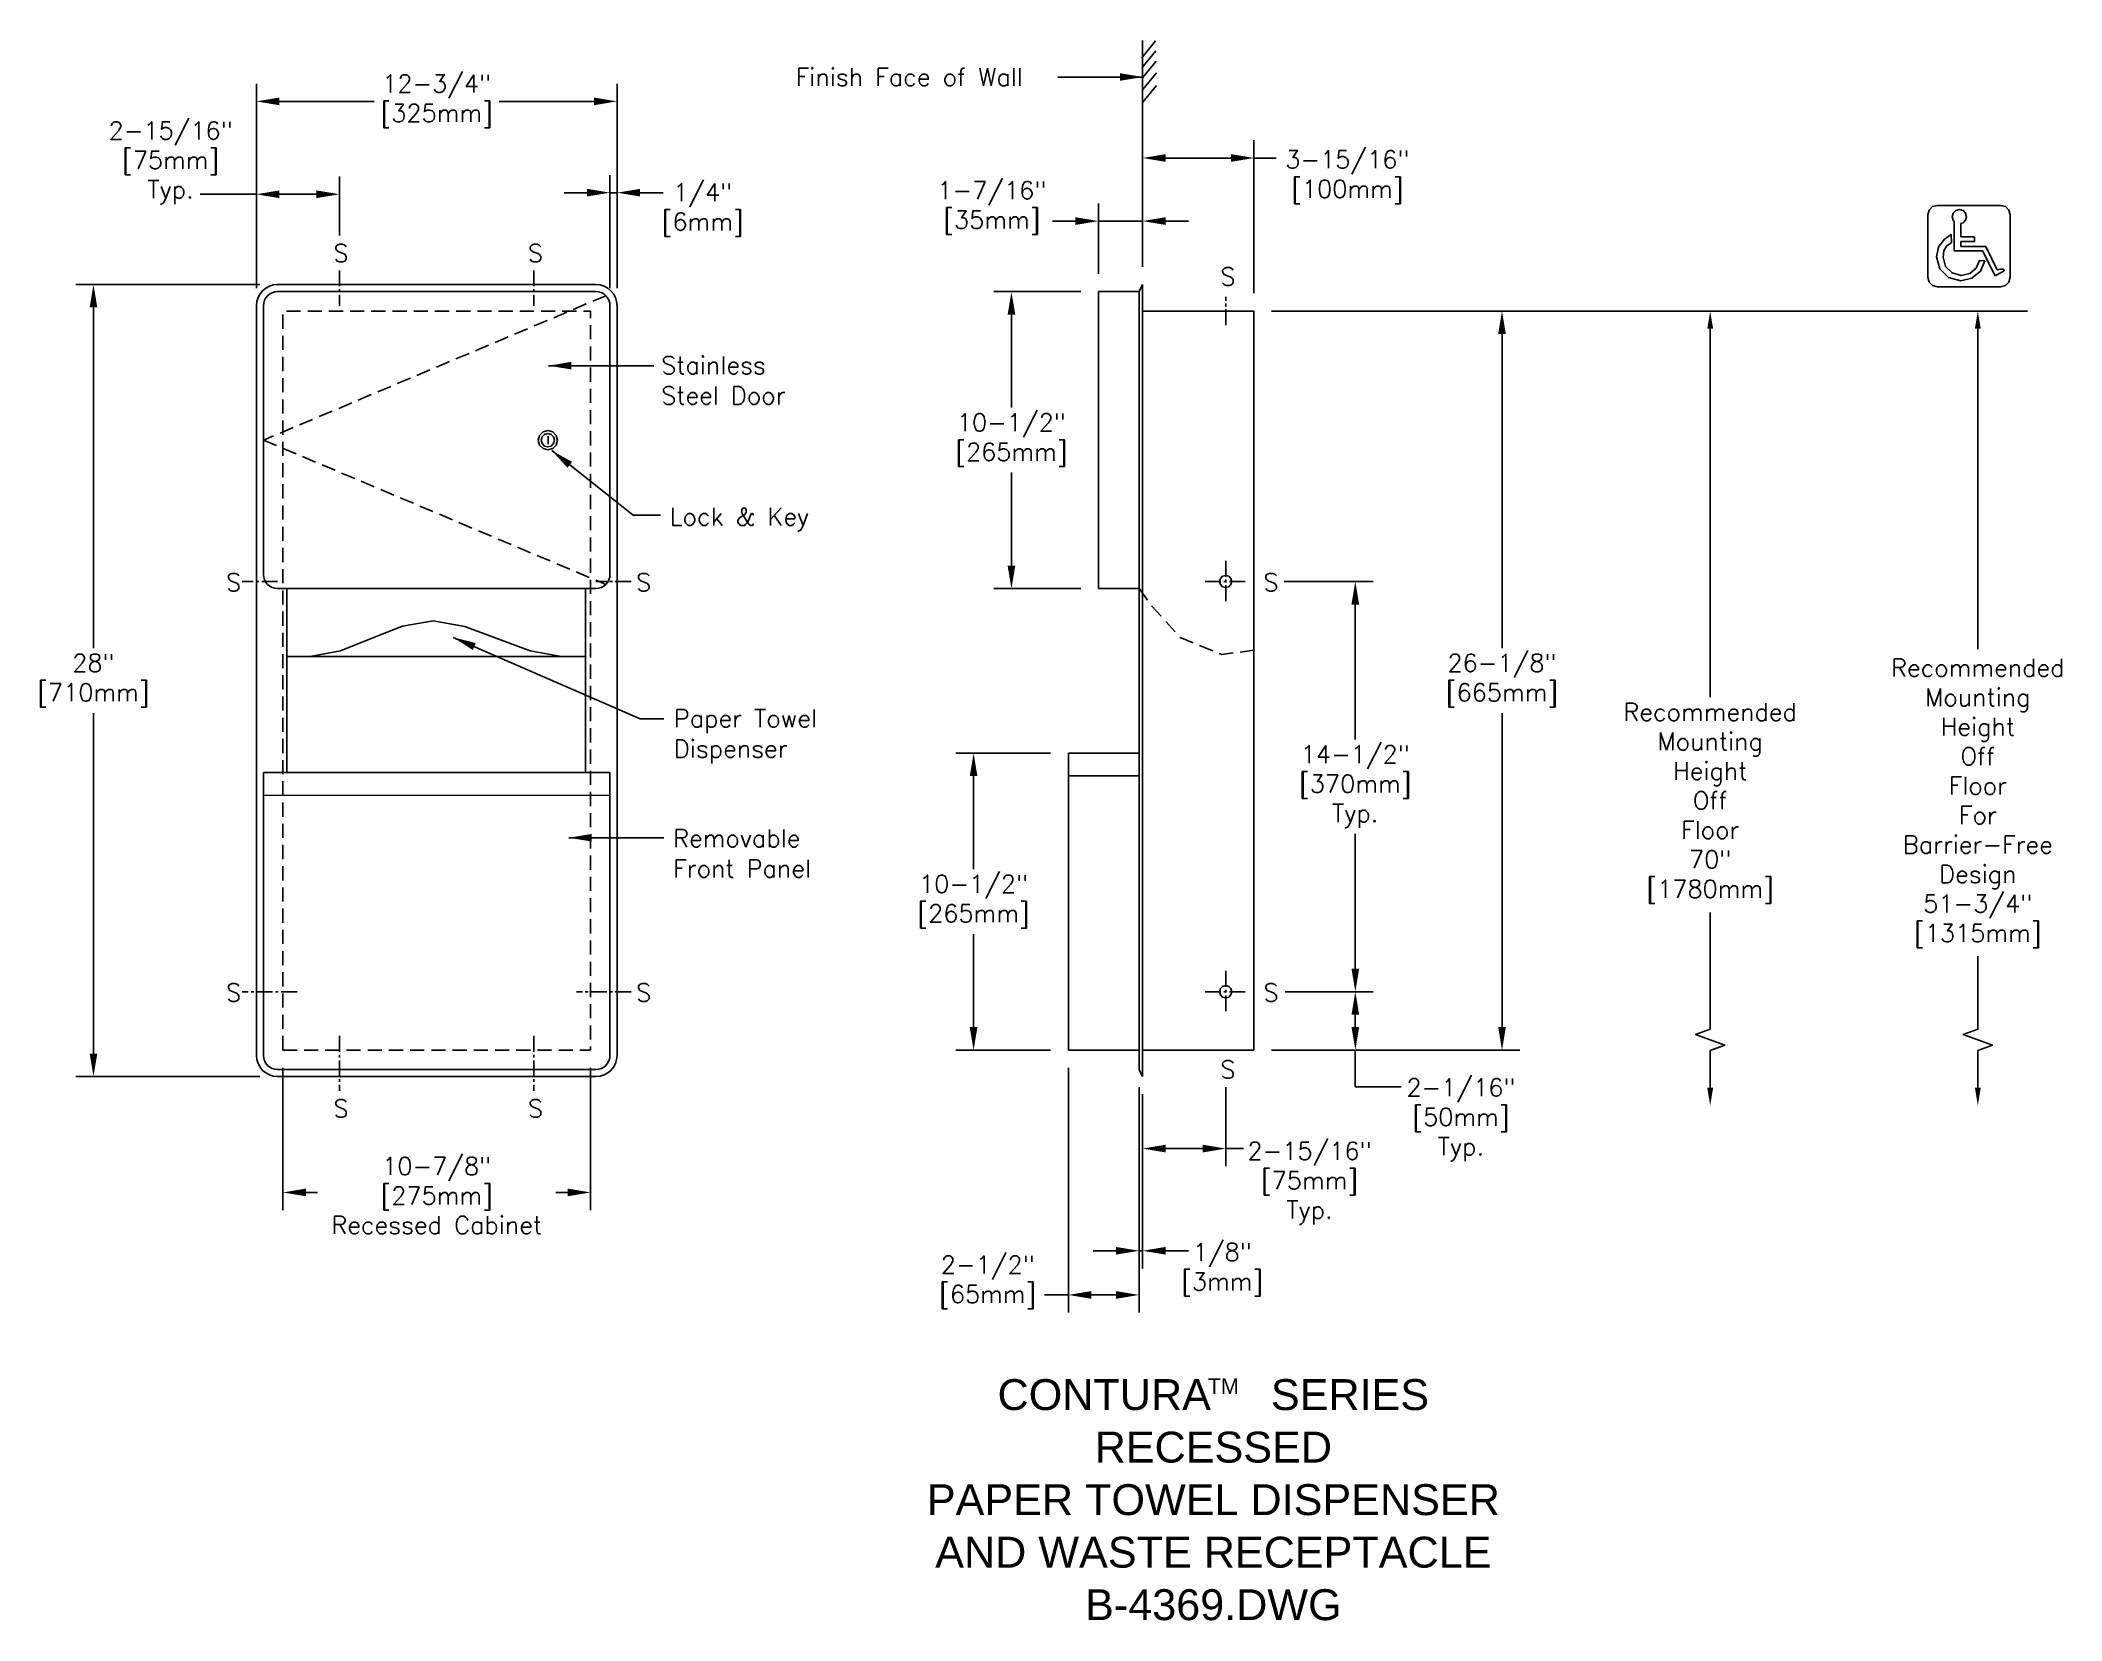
# Model space of a CAD drawing. Extents: x 131.4 to 202.9, y 31.2 to 87.1.
import ezdxf
from ezdxf.enums import TextEntityAlignment as Align

# ---------------------------------------------------------------- set-up
doc = ezdxf.new("R2010")
doc.units = 0
doc.header["$MEASUREMENT"] = 0
doc.header["$PDMODE"] = 3
doc.header["$PDSIZE"] = 1
doc.linetypes.add('CENTER2', pattern=[1.125, 0.75, -0.125, 0.125, -0.125])
doc.linetypes.add('HIDDEN2', pattern=[0.1875, 0.125, -0.0625])
doc.layers.get('0').update_dxf_attribs({"linetype": 'CONTINUOUS'})
doc.layers.get('DEFPOINTS').update_dxf_attribs({"linetype": 'CONTINUOUS'})
for name, color, linetype in [('DETAIL', 4, 'CONTINUOUS'), ('DIM', 1, 'CONTINUOUS'), ('TEXT', 2, 'CONTINUOUS')]:
    doc.layers.add(name, color=color, linetype=linetype)
doc.styles.add('ARIAL_5', font='ARIAL.TTF', dxfattribs={"height": 5})
doc.styles.add('DIM_S_7', font='simplex.shx', dxfattribs={"height": 0.625})
doc.dimstyles.new('DIM_S_7', dxfattribs={"dimtxt": 0.12, "dimasz": 0.8125, "dimexe": 0.625, "dimexo": 0.625, "dimgap": 0.09375, "dimtad": 1, "dimtih": 1, "dimtoh": 1, "dimdec": 5, "dimrnd": 0.0625, "dimzin": 0, "dimtxsty": 'DIM_S_7', "dimcen": 0.09375, "dimaunit": 1, "dimazin": 3, "dimtfac": 1, "dimtdec": 4, "dimtofl": 0, "dimtmove": 0, "dimatfit": 3, "dimtolj": 1, "dimtzin": 0})

# ---------------------------------------------------------------- blocks, each defined once
blk = doc.blocks.new('*D0')
at = {"color": 0, "linetype": 'BYBLOCK'}
for p, q in [((217.1819542153707, 73.45101447336273), (217.1819542153707, 80.67314816578244)), ((217.9944542153707, 80.04814816578244), (221.3501089772754, 80.04814816578244)), ((229.1194542153707, 80.04814816578244), (225.7637994534659, 80.04814816578244)), ((229.9319542153707, 73.45101447336273), (229.9319542153707, 80.67314816578244))]:
    blk.add_line(p, q, dxfattribs=at)
for points in [[(217.9944542153707, 80.18356483244911), (217.9944542153707, 79.91273149911576), (217.1819542153707, 80.04814816578244)], [(229.1194542153707, 80.18356483244911), (229.1194542153707, 79.91273149911576), (229.9319542153707, 80.04814816578244)]]:
    blk.add_solid(points, dxfattribs=at)
at = {"layer": 'DEFPOINTS', "color": 0, "linetype": 'BYBLOCK'}
for p in [(229.9319542153707, 80.04814816578244), (217.1819542153707, 72.82601447336273), (229.9319542153707, 72.82601447336273)]:
    blk.add_point(p, dxfattribs=at)
at = {"color": 0, "linetype": 'BYBLOCK', "insert": (223.5569542153707, 80.05393327618708), "char_height": 0.625, "attachment_point": 5, "style": 'DIM_S_7'}
blk.add_mtext('\\A1;12-3/4"\\P[325mm]', dxfattribs=at)
blk = doc.blocks.new('*D1')
at = {"color": 0, "linetype": 'BYBLOCK'}
for p, q in [((217.3069542153707, 73.57601447336273), (210.7976664492135, 73.57601447336273)), ((211.4226664492135, 72.76351447336273), (211.4226664492135, 60.72663850851035)), ((211.4226664492135, 46.38916730556273), (211.4226664492135, 58.42604327041511)), ((217.3069542153707, 45.57666730556273), (210.7976664492135, 45.57666730556273))]:
    blk.add_line(p, q, dxfattribs=at)
for points in [[(211.2872497825468, 72.76351447336273), (211.5580831158801, 72.76351447336273), (211.4226664492135, 73.57601447336273)], [(211.2872497825468, 46.38916730556273), (211.5580831158801, 46.38916730556273), (211.4226664492135, 45.57666730556273)]]:
    blk.add_solid(points, dxfattribs=at)
at = {"layer": 'DEFPOINTS', "color": 0, "linetype": 'BYBLOCK'}
for p in [(217.9319542153707, 73.57601447336273), (211.4226664492135, 45.57666730556273), (217.9319542153707, 45.57666730556273)]:
    blk.add_point(p, dxfattribs=at)
at = {"color": 0, "linetype": 'BYBLOCK', "insert": (211.4226664492135, 59.57634088946273), "char_height": 0.625, "attachment_point": 5, "style": 'DIM_S_7'}
blk.add_mtext('\\A1;28"\\P[710mm]', dxfattribs=at)
blk = doc.blocks.new('*D2')
at = {"color": 0, "linetype": 'BYBLOCK'}
for p, q in [((139.9749593461589, 50.74235648747805), (139.9749593461589, 45.71013403771769)), ((150.8499593461589, 50.74235648747806), (150.8499593461589, 45.71013403771769)), ((140.7874593461589, 46.33513403771769), (141.1966855366351, 46.33513403771769)), ((150.0374593461589, 46.33513403771769), (149.6282331556827, 46.33513403771769))]:
    blk.add_line(p, q, dxfattribs=at)
for points in [[(140.7874593461589, 46.47055070438436), (140.7874593461589, 46.19971737105103), (139.9749593461589, 46.33513403771769)], [(150.0374593461589, 46.47055070438436), (150.0374593461589, 46.19971737105103), (150.8499593461589, 46.33513403771769)]]:
    blk.add_solid(points, dxfattribs=at)
at = {"layer": 'DEFPOINTS', "color": 0, "linetype": 'BYBLOCK'}
for p in [(139.9749593461589, 51.36735648747805), (150.8499593461589, 51.36735648747806), (150.8499593461589, 46.33513403771769)]:
    blk.add_point(p, dxfattribs=at)
at = {"color": 0, "linetype": 'BYBLOCK', "insert": (145.4124593461589, 46.22365447141641), "char_height": 0.625, "attachment_point": 5, "style": 'DIM_S_7'}
blk.add_mtext('\\A1;10-7/8"\\P[275mm]\\PRecessed Cabinet', dxfattribs=at)
blk = doc.blocks.new('*D3')
at = {"color": 0, "linetype": 'BYBLOCK'}
for p, q in [((151.5374593461589, 78.30420365527809), (151.5374593461589, 82.29921010101592)), ((151.7874593461589, 78.30420365527809), (151.7874593461589, 82.29921010101592)), ((150.7249593461589, 81.67421010101592), (149.9124593461589, 81.67421010101592)), ((151.5374593461589, 81.67421010101592), (151.7874593461589, 81.67421010101592)), ((152.5999593461589, 81.67421010101592), (153.4124593461589, 81.67421010101592))]:
    blk.add_line(p, q, dxfattribs=at)
for points in [[(150.7249593461589, 81.80962676768259), (150.7249593461589, 81.53879343434924), (151.5374593461589, 81.67421010101592)], [(152.5999593461589, 81.80962676768259), (152.5999593461589, 81.53879343434924), (151.7874593461589, 81.67421010101592)]]:
    blk.add_solid(points, dxfattribs=at)
at = {"layer": 'DEFPOINTS', "color": 0, "linetype": 'BYBLOCK'}
for p in [(151.7874593461589, 81.67421010101592), (151.5374593461589, 77.67920365527809), (151.7874593461589, 77.67920365527809)]:
    blk.add_point(p, dxfattribs=at)
at = {"color": 0, "linetype": 'BYBLOCK', "insert": (154.8170968188347, 81.06700034810993), "char_height": 0.625, "attachment_point": 5, "style": 'DIM_S_7'}
blk.add_mtext('\\A1;1/4"\\P[6mm]', dxfattribs=at)
blk = doc.blocks.new('*D4')
at = {"color": 0, "linetype": 'BYBLOCK'}
for p, q in [((246.3219745882706, 73.32601447336273), (243.2484028848259, 73.32601447336273)), ((243.8734028848259, 72.51351447336273), (243.8734028848259, 69.22631209241037)), ((243.8734028848259, 63.63851447336275), (243.8734028848259, 66.92571685431513)), ((246.3219745882706, 62.82601447336275), (243.2484028848259, 62.82601447336275))]:
    blk.add_line(p, q, dxfattribs=at)
for points in [[(243.7379862181592, 72.51351447336273), (244.0088195514925, 72.51351447336273), (243.8734028848259, 73.32601447336273)], [(243.7379862181592, 63.63851447336275), (244.0088195514925, 63.63851447336275), (243.8734028848259, 62.82601447336275)]]:
    blk.add_solid(points, dxfattribs=at)
at = {"layer": 'DEFPOINTS', "color": 0, "linetype": 'BYBLOCK'}
for p in [(246.9469745882706, 73.32601447336273), (243.8734028848259, 62.82601447336275), (246.9469745882706, 62.82601447336275)]:
    blk.add_point(p, dxfattribs=at)
at = {"color": 0, "linetype": 'BYBLOCK', "insert": (243.8734028848259, 68.07601447336275), "char_height": 0.625, "attachment_point": 5, "style": 'DIM_S_7'}
blk.add_mtext('\\A1;10-1/2"\\P[265mm]', dxfattribs=at)
blk = doc.blocks.new('*D5')
at = {"color": 0, "linetype": 'BYBLOCK'}
for p, q in [((139.0374593461589, 78.30420365527809), (139.0374593461589, 82.24347027415183)), ((141.9749593461589, 80.1623051000565), (141.9749593461589, 82.24347027415183)), ((139.8499593461589, 81.61847027415183), (141.1624593461589, 81.61847027415183))]:
    blk.add_line(p, q, dxfattribs=at)
for points in [[(139.8499593461589, 81.7538869408185), (139.8499593461589, 81.48305360748516), (139.0374593461589, 81.61847027415183)], [(141.1624593461589, 81.7538869408185), (141.1624593461589, 81.48305360748516), (141.9749593461589, 81.61847027415183)]]:
    blk.add_solid(points, dxfattribs=at)
at = {"layer": 'DEFPOINTS', "color": 0, "linetype": 'BYBLOCK'}
for p in [(141.9749593461589, 81.61847027415183), (141.9749593461589, 79.5373051000565), (139.0374593461589, 77.67920365527809)]:
    blk.add_point(p, dxfattribs=at)
at = {"color": 0, "linetype": 'BYBLOCK', "insert": (136.0076684605785, 82.72624558964779), "char_height": 0.625, "attachment_point": 5, "style": 'DIM_S_7'}
blk.add_mtext('\\A1;2-15/16"\\P[75mm]\\PTyp.', dxfattribs=at)
blk = doc.blocks.new('*D6')
at = {"color": 0, "linetype": 'BYBLOCK'}
for p, q in [((245.2594745882706, 57.01416730556269), (241.9101107162272, 57.01416730556269)), ((242.5351107162272, 56.20166730556269), (242.5351107162272, 52.91446492461031)), ((242.5351107162272, 47.3266673055627), (242.5351107162272, 50.61386968651507)), ((245.2594745882706, 46.5141673055627), (241.9101107162272, 46.5141673055627))]:
    blk.add_line(p, q, dxfattribs=at)
for points in [[(242.3996940495605, 56.20166730556269), (242.6705273828938, 56.20166730556269), (242.5351107162272, 57.01416730556269)], [(242.3996940495605, 47.3266673055627), (242.6705273828938, 47.3266673055627), (242.5351107162272, 46.5141673055627)]]:
    blk.add_solid(points, dxfattribs=at)
at = {"layer": 'DEFPOINTS', "color": 0, "linetype": 'BYBLOCK'}
for p in [(245.8844745882706, 57.01416730556269), (242.5351107162272, 46.5141673055627), (245.8844745882706, 46.5141673055627)]:
    blk.add_point(p, dxfattribs=at)
at = {"color": 0, "linetype": 'BYBLOCK', "insert": (242.5351107162272, 51.76416730556269), "char_height": 0.625, "attachment_point": 5, "style": 'DIM_S_7'}
blk.add_mtext('\\A1;10-1/2"\\P[265mm]', dxfattribs=at)
blk = doc.blocks.new('*D7')
at = {"color": 0, "linetype": 'BYBLOCK'}
for p, q in [((251.4469745882707, 45.20653719710896), (251.4469745882707, 42.40735869406731)), ((248.5094745882706, 44.95166730556273), (248.5094745882706, 42.40735869406731)), ((249.3219745882706, 43.03235869406731), (250.6344745882707, 43.03235869406731))]:
    blk.add_line(p, q, dxfattribs=at)
for points in [[(249.3219745882706, 43.16777536073398), (249.3219745882706, 42.89694202740065), (248.5094745882706, 43.03235869406731)], [(250.6344745882707, 43.16777536073398), (250.6344745882707, 42.89694202740065), (251.4469745882707, 43.03235869406731)]]:
    blk.add_solid(points, dxfattribs=at)
at = {"layer": 'DEFPOINTS', "color": 0, "linetype": 'BYBLOCK'}
for p in [(251.4469745882707, 45.83153719710896), (248.5094745882706, 45.57666730556273), (251.4469745882707, 43.03235869406731)]:
    blk.add_point(p, dxfattribs=at)
at = {"color": 0, "linetype": 'BYBLOCK', "insert": (254.4124535118585, 41.80608152932246), "char_height": 0.625, "attachment_point": 5, "style": 'DIM_S_7'}
blk.add_mtext('\\A1;2-15/16"\\P[75mm]\\PTyp.', dxfattribs=at)
blk = doc.blocks.new('*D8')
at = {"color": 0, "linetype": 'BYBLOCK'}
for p, q in [((170.2399797190589, 50.05485648747808), (170.2399797190589, 43.64775903475734)), ((170.3649797190589, 49.80485648747808), (170.3649797190589, 43.64775903475734)), ((169.4274797190589, 44.27275903475734), (168.6149797190589, 44.27275903475734)), ((170.2399797190589, 44.27275903475734), (170.3649797190589, 44.27275903475734)), ((171.1774797190589, 44.27275903475734), (171.9899797190589, 44.27275903475734))]:
    blk.add_line(p, q, dxfattribs=at)
for points in [[(169.4274797190589, 44.40817570142401), (169.4274797190589, 44.13734236809068), (170.2399797190589, 44.27275903475734)], [(171.1774797190589, 44.40817570142401), (171.1774797190589, 44.13734236809068), (170.3649797190589, 44.27275903475734)]]:
    blk.add_solid(points, dxfattribs=at)
at = {"layer": 'DEFPOINTS', "color": 0, "linetype": 'BYBLOCK'}
for p in [(170.2399797190589, 50.67985648747808), (170.3649797190589, 50.42985648747808), (170.3649797190589, 44.27275903475734)]:
    blk.add_point(p, dxfattribs=at)
at = {"color": 0, "linetype": 'BYBLOCK', "insert": (173.1817613757604, 43.60272333312912), "char_height": 0.625, "attachment_point": 5, "style": 'DIM_S_7'}
blk.add_mtext('\\A1;1/8"\\P[3mm]', dxfattribs=at)
blk = doc.blocks.new('*D9')
at = {"color": 0, "linetype": 'BYBLOCK'}
for p, q in [((167.7399797190589, 50.74235648747806), (167.7399797190589, 42.08704270840533)), ((170.2399797190589, 50.05485648747808), (170.2399797190589, 42.08704270840533)), ((168.5524797190589, 42.71204270840533), (169.4274797190589, 42.71204270840533))]:
    blk.add_line(p, q, dxfattribs=at)
for points in [[(168.5524797190589, 42.847459375072), (168.5524797190589, 42.57662604173867), (167.7399797190589, 42.71204270840533)], [(169.4274797190589, 42.847459375072), (169.4274797190589, 42.57662604173867), (170.2399797190589, 42.71204270840533)]]:
    blk.add_solid(points, dxfattribs=at)
at = {"layer": 'DEFPOINTS', "color": 0, "linetype": 'BYBLOCK'}
for p in [(167.7399797190589, 51.36735648747806), (170.2399797190589, 50.67985648747808), (170.2399797190589, 42.71204270840533)]:
    blk.add_point(p, dxfattribs=at)
at = {"color": 0, "linetype": 'BYBLOCK', "insert": (164.8928250355345, 43.156534918788), "char_height": 0.625, "attachment_point": 5, "style": 'DIM_S_7'}
blk.add_mtext('\\A1;2-1/2"\\P[65mm]', dxfattribs=at)
blk = doc.blocks.new('*D10')
at = {"color": 0, "linetype": 'BYBLOCK'}
for p, q in [((253.5478702175484, 48.57634088946273), (256.6545569860982, 48.57634088946273)), ((256.0295569860982, 47.32634088946273), (256.0295569860982, 47.76384088946273)), ((253.0719745882707, 46.51384088946273), (256.6545569860982, 46.51384088946273))]:
    blk.add_line(p, q, dxfattribs=at)
for points in [[(255.8941403194315, 47.76384088946273), (256.1649736527648, 47.76384088946273), (256.0295569860982, 48.57634088946273)], [(255.8941403194315, 47.32634088946273), (256.1649736527648, 47.32634088946273), (256.0295569860982, 46.51384088946273)]]:
    blk.add_solid(points, dxfattribs=at)
at = {"layer": 'DEFPOINTS', "color": 0, "linetype": 'BYBLOCK'}
for p in [(252.9228702175484, 48.57634088946273), (256.0295569860982, 48.57634088946273), (252.4469745882707, 46.51384088946273)]:
    blk.add_point(p, dxfattribs=at)
at = {"color": 0, "linetype": 'BYBLOCK', "insert": (259.7656224218467, 44.0459789344014), "char_height": 0.625, "attachment_point": 5, "style": 'DIM_S_7'}
blk.add_mtext('\\A1;2-1/16"\\P[50mm]\\PTyp.', dxfattribs=at)
blk = doc.blocks.new('*D11')
at = {"color": 0, "linetype": 'BYBLOCK'}
for p, q in [((253.5111521484716, 63.07634088946273), (256.6545569860982, 63.07634088946273)), ((256.0295569860982, 62.26384088946273), (256.0295569860982, 57.49747184184368)), ((256.0295569860982, 49.38884088946273), (256.0295569860982, 54.15520993708178)), ((253.6260664580666, 48.57634088946273), (256.6545569860982, 48.57634088946273))]:
    blk.add_line(p, q, dxfattribs=at)
for points in [[(255.8941403194315, 62.26384088946273), (256.1649736527648, 62.26384088946273), (256.0295569860982, 63.07634088946273)], [(255.8941403194315, 49.38884088946273), (256.1649736527648, 49.38884088946273), (256.0295569860982, 48.57634088946273)]]:
    blk.add_solid(points, dxfattribs=at)
at = {"layer": 'DEFPOINTS', "color": 0, "linetype": 'BYBLOCK'}
for p in [(252.8861521484716, 63.07634088946273), (256.0295569860982, 63.07634088946273), (253.0010664580666, 48.57634088946273)]:
    blk.add_point(p, dxfattribs=at)
at = {"color": 0, "linetype": 'BYBLOCK', "insert": (256.0295569860982, 55.82634088946273), "char_height": 0.625, "attachment_point": 5, "style": 'DIM_S_7'}
blk.add_mtext('\\A1;14-1/2"\\P[370mm]\\PTyp.', dxfattribs=at)
blk = doc.blocks.new('*D12')
at = {"color": 0, "linetype": 'BYBLOCK'}
for p, q in [((253.0719745882706, 72.63884088946273), (261.840439139418, 72.63884088946273)), ((261.215439139418, 71.82634088946273), (261.215439139418, 60.72663850851035)), ((261.215439139418, 47.32634088946273), (261.215439139418, 58.42604327041511)), ((253.0719745882707, 46.51384088946273), (261.840439139418, 46.51384088946273))]:
    blk.add_line(p, q, dxfattribs=at)
for points in [[(261.0800224727514, 71.82634088946273), (261.3508558060847, 71.82634088946273), (261.215439139418, 72.63884088946273)], [(261.0800224727514, 47.32634088946273), (261.3508558060847, 47.32634088946273), (261.215439139418, 46.51384088946273)]]:
    blk.add_solid(points, dxfattribs=at)
at = {"layer": 'DEFPOINTS', "color": 0, "linetype": 'BYBLOCK'}
for p in [(252.4469745882706, 72.63884088946273), (252.4469745882707, 46.51384088946273), (261.215439139418, 46.51384088946273)]:
    blk.add_point(p, dxfattribs=at)
at = {"color": 0, "linetype": 'BYBLOCK', "insert": (261.215439139418, 59.57634088946273), "char_height": 0.625, "attachment_point": 5, "style": 'DIM_S_7'}
blk.add_mtext('\\A1;26-1/8"\\P[665mm]', dxfattribs=at)
blk = doc.blocks.new('*D13')
at = {"color": 0, "linetype": 'BYBLOCK'}
for p, q in [((170.3649797190589, 79.05420365527809), (170.3649797190589, 83.52548723135192)), ((171.1774797190589, 82.90048723135192), (173.4899797190589, 82.90048723135192)), ((174.3024797190589, 78.11703007137808), (174.3024797190589, 83.52548723135192))]:
    blk.add_line(p, q, dxfattribs=at)
for points in [[(171.1774797190589, 83.03590389801859), (171.1774797190589, 82.76507056468525), (170.3649797190589, 82.90048723135192)], [(173.4899797190589, 83.03590389801859), (173.4899797190589, 82.76507056468525), (174.3024797190589, 82.90048723135192)]]:
    blk.add_solid(points, dxfattribs=at)
at = {"layer": 'DEFPOINTS', "color": 0, "linetype": 'BYBLOCK'}
for p in [(174.3024797190589, 82.90048723135192), (170.3649797190589, 78.42920365527809), (174.3024797190589, 77.49203007137808)]:
    blk.add_point(p, dxfattribs=at)
at = {"color": 0, "linetype": 'BYBLOCK', "insert": (177.6054518834827, 82.22290540663695), "char_height": 0.625, "attachment_point": 5, "style": 'DIM_S_7'}
blk.add_mtext('\\A1;3-15/16"\\P[100mm]', dxfattribs=at)
blk = doc.blocks.new('*D14')
at = {"color": 0, "linetype": 'BYBLOCK'}
for p, q in [((168.8024797190589, 78.80420365527809), (168.8024797190589, 81.29589257200948)), ((170.3649797190589, 79.05420365527809), (170.3649797190589, 81.29589257200948)), ((167.9899797190589, 80.67089257200948), (167.1774797190589, 80.67089257200948)), ((168.8024797190589, 80.67089257200948), (170.3649797190589, 80.67089257200948)), ((171.1774797190589, 80.67089257200948), (171.9899797190589, 80.67089257200948))]:
    blk.add_line(p, q, dxfattribs=at)
for points in [[(167.9899797190589, 80.80630923867615), (167.9899797190589, 80.5354759053428), (168.8024797190589, 80.67089257200948)], [(171.1774797190589, 80.80630923867615), (171.1774797190589, 80.5354759053428), (170.3649797190589, 80.67089257200948)]]:
    blk.add_solid(points, dxfattribs=at)
at = {"layer": 'DEFPOINTS', "color": 0, "linetype": 'BYBLOCK'}
for p in [(170.3649797190589, 80.67089257200948), (168.8024797190589, 78.17920365527809), (170.3649797190589, 78.42920365527809)]:
    blk.add_point(p, dxfattribs=at)
at = {"color": 0, "linetype": 'BYBLOCK', "insert": (165.0373325108727, 81.13259777660474), "char_height": 0.625, "attachment_point": 5, "style": 'DIM_S_7'}
blk.add_mtext('\\A1;1-7/16"\\P[35mm]', dxfattribs=at)

msp = doc.modelspace()

# ---------------------------------------------------------------- linework, layer by layer
at = {"layer": 'DETAIL', "linetype": 'CONTINUOUS'}
for p, q in [((200.1691286065776, 79.77743315140275), (199.2868408195436, 79.77743315140275)), ((200.5791213316487, 78.94625197560941), (200.1691286065776, 79.77743315140275)), ((200.5011857588756, 78.73928134891635), (200.6452099981268, 78.81226995068357)), ((200.6452099981268, 78.81226995068357), (200.6422275006663, 78.81831638905794)), ((139.7874593461589, 78.42920365527809), (151.0374593461589, 78.42920365527809)), ((139.7874593461589, 78.17920365527809), (151.0374593461589, 78.17920365527809)), ((168.8024797190589, 78.17920365527809), (168.8024797190589, 67.6792036552781)), ((170.2399797190589, 78.17920365527809), (168.8024797190589, 78.17920365527809)), ((170.3649797190589, 78.42920365527809), (170.2399797190589, 78.17920365527809)), ((170.2399797190589, 78.1792036552781), (170.2399797190589, 50.67985648747808)), ((170.3649797190589, 78.42920365527809), (170.3649797190589, 50.42985648747808)), ((139.0374593461589, 77.67920365527809), (139.0374593461589, 51.17985648747808)), ((139.2874593461589, 77.67920365527809), (139.2874593461589, 68.17920365527809)), ((151.5374593461589, 77.67920365527809), (151.5374593461589, 68.17920365527809)), ((151.7874593461589, 77.67920365527809), (151.7874593461589, 51.17985648747808)), ((170.3649797190589, 77.49203007137808), (174.3024797190589, 77.49203007137808)), ((174.3024797190589, 77.49203007137808), (174.3024797190589, 51.36703007137809)), ((139.7874593461589, 67.67920365527809), (151.0374593461589, 67.67920365527809)), ((168.8024797190589, 67.6792036552781), (170.2399797190589, 67.6792036552781)), ((167.7399797190589, 61.86735648747805), (167.7399797190589, 51.36735648747806)), ((167.7399797190589, 61.86735648747805), (170.2399797190589, 61.86735648747806)), ((139.2874593461589, 61.17985648747808), (139.2874593461589, 51.17985648747808)), ((151.5374593461589, 61.17985648747808), (151.5374593461589, 51.17985648747808)), ((167.7399797190589, 61.06312025293616), (170.2399797190589, 61.06312025293616)), ((167.7399797190589, 51.36735648747806), (170.2399797190589, 51.36735648747806)), ((170.3649797190589, 51.36703007137809), (174.3024797190589, 51.36703007137809)), ((139.7874593461589, 50.67985648747808), (151.0374593461589, 50.67985648747808)), ((139.7874593461589, 50.42985648747808), (151.0374593461589, 50.42985648747808)), ((170.2399797190589, 50.67985648747808), (170.3649797190589, 50.42985648747808))]:
    msp.add_line(p, q, dxfattribs=at)
at = {"layer": 'DETAIL', "linetype": 'CENTER2', "ltscale": 0.75}
for p, q in [((141.9749593461589, 78.92920365527809), (141.9749593461589, 77.67920365527809)), ((148.8499593461589, 78.92920365527809), (148.8499593461589, 77.6792036552781)), ((173.3024797190589, 76.9920300713781), (173.3024797190589, 77.99203007137808)), ((173.3024797190589, 68.66334743847145), (173.3024797190589, 67.19539729306106)), ((139.7874593461589, 67.92953007137808), (138.5374593461589, 67.92953007137808)), ((152.2874593461589, 67.92953007137808), (151.0374593461589, 67.92953007137808)), ((172.5713452270352, 67.92953007137808), (174.0337218566826, 67.92953007137808)), ((173.3024797190589, 54.16334743847145), (173.3024797190589, 52.69539729306106)), ((140.4749593461589, 53.42953007137809), (138.5374593461589, 53.42953007137809)), ((152.2874593461589, 53.42953007137808), (150.3499593461589, 53.4295300713781)), ((172.5713452270352, 53.42953007137809), (174.0337218566826, 53.42953007137809)), ((141.9749593461589, 51.86735648747806), (141.9749593461589, 49.92985648747809)), ((148.8499593461589, 51.86735648747806), (148.8499593461589, 49.92985648747808))]:
    msp.add_line(p, q, dxfattribs=at)
at = {"layer": 'DETAIL', "linetype": 'CONTINUOUS'}
for points in [[(170.8189212142589, 87.03794522407807), (170.3335606595589, 86.44037758707807)], [(170.8360368646589, 86.69259122787808), (170.3506763099589, 86.09519851497808)], [(170.3649797190589, 79.11576729207809), (170.3594225149589, 87.05654100147808)], [(170.8500173369589, 86.32638089667807), (170.3646164151589, 85.72897472807807)], [(170.8531525150589, 85.91565910987808), (170.3677919603589, 85.31826639697809)], [(170.8531525150589, 85.46680386927808), (170.3677919603589, 84.86945152347809)], [(199.2868408195436, 80.58353180836582), (199.3677100447916, 80.60531121497476), (199.4599669772684, 80.69721056244195), (199.4950790745572, 80.82651880322113), (199.4599669772684, 80.95571701784355), (199.3677100447916, 81.04753384569317), (199.2379479461156, 81.08248090374674), (199.1081445876308, 81.04753384569317), (199.0159289149628, 80.95571701784355), (198.9808580774828, 80.82651880322113), (199.0159289149628, 80.69721056244195), (199.056115968734, 80.65716136135336)], [(199.056115968734, 80.65716136135333), (199.056115968734, 79.61645113073476)], [(199.2868408195436, 80.11075739342834), (199.2868408195436, 80.58353180836582)], [(199.2868408195436, 79.94977537276036), (199.7716710794828, 79.94977537276036), (199.7716710794828, 80.11075739342834), (199.2868408195436, 80.11075739342834)], [(199.056115968734, 79.61645113073476), (199.2868408195436, 79.61645113073472)], [(199.2868408195436, 79.77743315140275), (199.2868408195436, 79.94977537276036)], [(199.2868408195436, 79.61645113073472), (200.0531760811606, 79.61645113073476)], [(200.0531760811606, 79.61645113073476), (200.5011857588756, 78.73928134891635)], [(200.6422275006663, 78.81831638905794), (200.7443023055948, 78.86108030449395), (200.8096991025428, 78.90821275941313), (200.82492397199, 78.95093041479076), (200.782563901622, 78.97583758603635), (200.6936765201972, 78.97399464790995), (200.5791213316487, 78.94625197560944)], [(149.3429377735589, 73.26582098287808), (149.1715121555589, 73.21896823547809), (149.0497111591589, 73.09587549187808), (149.0033697283589, 72.92270063287808)], [(149.0033697283589, 72.92270063287808), (149.0497111591589, 72.74952577387808), (149.1715121555589, 72.62643303027808), (149.3429377735589, 72.57958028287808)], [(149.3429377735589, 73.15779862327808), (149.2254560568589, 73.1257336901781), (149.1419096155589, 73.04140681827809), (149.1101137964589, 72.92270063287808)], [(149.1101137964589, 72.92270063287808), (149.1419096155589, 72.80394062467809), (149.2254560568589, 72.71951956287808), (149.3429377735589, 72.68738735127809)], [(149.6826672871589, 72.92270063287808), (149.6362854892589, 73.09587549187808), (149.5144172143589, 73.21896823547809), (149.3429377735589, 73.26582098287808)], [(149.5759232190589, 72.92270063287808), (149.5441139442589, 73.04140681827809), (149.4605271358589, 73.1257336901781), (149.3429377735589, 73.15779862327808)], [(149.3429377735589, 72.68738735127809), (149.4605271358589, 72.71951956287808), (149.5441139442589, 72.80394062467809), (149.5759232190589, 72.92270063287808)], [(149.3429377735589, 72.57958028287808), (149.5144172143589, 72.62643303027808), (149.6362854892589, 72.74952577387808), (149.6826672871589, 72.92270063287808)], [(149.3567164103589, 73.06822402837808), (149.3498270919589, 72.79084822857808)], [(140.1086272560589, 67.66655436467808), (140.1086272560589, 61.21073825157808)], [(150.6700196417589, 61.21369850557808), (150.6668440965589, 67.66655436467808)], [(140.9382653509589, 65.28484164187809), (142.0067017537589, 65.48561414157808), (143.1005963409589, 65.91799960537809), (144.2014878921589, 66.34739790377807), (145.2908613641589, 66.53919545157808)], [(145.2908613641589, 66.53919545157808), (146.4020465258589, 66.34171959837808), (147.5688844627589, 65.90844605837808), (148.7117308865589, 65.47729851897809), (149.7509549646589, 65.28617375617809)], [(140.1086272560589, 65.27827526027808), (150.6363265689589, 65.27827526027808)], [(139.2874593461589, 61.17985648747808), (151.5374593461589, 61.17985648747808)], [(151.5374593461589, 60.37562025293618), (139.2874593461589, 60.36466288462371)]]:
    msp.add_lwpolyline(points, dxfattribs=at)
for points in [[(200.691998621306, 78.34519516179796), (200.8638732314972, 78.39150242054117), (200.9859334991972, 78.51316384342276), (201.0323645373668, 78.68426827051636), (201.0323645373668, 80.88825723045554), (200.9859334991972, 81.05941667062757), (200.8638732314972, 81.18100932716118), (200.691998621306, 81.22726157282594), (198.4605031221668, 81.22726157282594), (198.2887247848628, 81.18100932716118), (198.1666095040844, 81.05941667062757), (198.1201372061061, 80.88825723045554), (198.1201372061061, 78.68426827051636), (198.1666095040844, 78.51316384342276), (198.2887247848628, 78.39150242054117), (198.4605031221668, 78.34519516179796)], [(200.1355275800204, 79.27088647876516), (199.9802256596972, 78.90452688316036), (199.6812158253236, 78.64996761613394), (199.2860843897156, 78.55458869145795), (198.851536083434, 78.67171153537157), (198.5425826351396, 78.97942718940196), (198.4249784267901, 79.41227009025314), (198.503578362554, 79.74437029128435), (198.6995074412756, 80.02478570515876), (198.952966446734, 80.19386840162116), (198.9554557885316, 79.91442946988833), (198.784007529698, 79.78942600249394), (198.6899626721732, 79.61862414733156), (198.6612733517876, 79.39429456688596), (198.7494593164628, 79.06973115759556), (198.9811744026836, 78.83896504697715), (199.3071406454732, 78.75113666731156), (199.6033723193876, 78.81966920972835), (199.827605626946, 79.00502202412754), (199.9441783400756, 79.27678663142355)], [(173.3024797190589, 68.1450769296781), (173.1946995620589, 68.11564931377808), (173.1180962619589, 68.0383194058781), (173.0889377600589, 67.92953007137808), (173.1180962619589, 67.82056581277809), (173.1946995620589, 67.7431551706781), (173.3024797190589, 67.71370064337809), (173.4103540659589, 67.7431551706781), (173.4869708217589, 67.82056581277809), (173.5161293236589, 67.92953007137808), (173.4869708217589, 68.0383194058781), (173.4103540659589, 68.11564931377808)], [(173.3024797190589, 53.6450769296781), (173.1946995620589, 53.61564931377809), (173.1180962619589, 53.53831940587809), (173.0889377600589, 53.42953007137808), (173.1180962619589, 53.32056581277809), (173.1946995620589, 53.24315517067809), (173.3024797190589, 53.21370064337809), (173.4103540659589, 53.24315517067809), (173.4869708217589, 53.32056581277809), (173.5161293236589, 53.42953007137808), (173.4869708217589, 53.53831940587809), (173.4103540659589, 53.61564931377809)]]:
    msp.add_lwpolyline(points, close=True, dxfattribs=at)
at = {"layer": 'DETAIL', "linetype": 'HIDDEN2', "ltscale": 4}
msp.add_lwpolyline([(151.3910127367522, 78.03275704587136), (139.2874593461589, 72.92920365527809), (151.3910127367522, 67.82565026468481)], dxfattribs=at)
at = {"layer": 'DETAIL', "linetype": 'HIDDEN2', "ltscale": 4, "flags": 128}
msp.add_lwpolyline([(139.9749593461589, 51.36735648747805), (139.9749593461589, 77.49170365527809), (150.8499593461589, 77.49170365527809), (150.8499593461589, 51.36735648747806)], close=True, dxfattribs=at)
msp.add_lwpolyline([(170.2399797190589, 67.6792036552781), (170.6846059208775, 67.0754060291781), (171.6964787486202, 65.9540618139781), (173.1619496324404, 65.3502641878781), (174.3024797190589, 65.5027710916781)], dxfattribs=at)
at = {"layer": 'DETAIL', "linetype": 'CONTINUOUS'}
for centre, radius, start, end in [((139.7874593461589, 77.67920365527809), 0.75, 90.00000000000004, 180), ((139.7874593461589, 77.67920365527809), 0.5, 90.00000000000004, 180), ((151.0374593461589, 77.67920365527809), 0.75, 0, 90), ((151.0374593461589, 77.67920365527809), 0.5, 0, 90.0000000000001), ((139.7874593461589, 68.17920365527809), 0.5, 180, 270), ((151.0374593461589, 68.17920365527809), 0.5, 270, 0), ((139.7874593461589, 51.17985648747808), 0.75, 180, 270), ((139.7874593461589, 51.17985648747808), 0.5, 180, 270), ((151.0374593461589, 51.17985648747808), 0.75, 270, 0), ((151.0374593461589, 51.17985648747808), 0.5, 270, 0)]:
    msp.add_arc(centre, radius, start, end, dxfattribs=at)
at = {"layer": 'DIM', "linetype": 'CONTINUOUS'}
for p, q in [((174.3024797190589, 82.90048723135192), (175.0829683893533, 82.90048723135192)), ((139.0374593461589, 81.61847027415183), (137.0448582778703, 81.61847027415183)), ((177.6191781165279, 77.49203007137808), (201.6483224347378, 77.49203007137807)), ((177.6191781165279, 77.49203007137808), (191.0547447504931, 77.49203007137807)), ((190.4297447504931, 76.86703007137807), (190.4297447504931, 63.84411045905367)), ((199.89131283621, 76.86703007137807), (199.89131283621, 65.53961812413431)), ((190.4297447504931, 52.10622628240061), (190.4297447504931, 56.23316460040041)), ((199.89131283621, 52.10622628240061), (199.89131283621, 54.68836869562372)), ((177.8850621168864, 51.36703007137809), (177.8850621168864, 50.06970519387937)), ((190.4297447504931, 50.03908737072865), (190.4297447504931, 51.35622628240061)), ((199.89131283621, 50.03908737072865), (199.89131283621, 51.35622628240061)), ((177.8850621168864, 50.06970519387937), (179.5021648786104, 50.06970519387937)), ((173.3024797190589, 47.88554787598267), (173.9371716014787, 47.88554787598267)), ((167.7399797190589, 42.71204270840533), (166.9002632597054, 42.71204270840533))]:
    msp.add_line(p, q, dxfattribs=at)
for points in [[(190.4297447504931, 50.31110745021419), (190.4297447504931, 51.35622628240061), (190.9448967666407, 51.54372628240061), (189.9145927343453, 51.91872628240061), (190.4297447504931, 52.10622628240061), (190.4297447504931, 53.39958342427192)], [(199.89131283621, 50.31110745021419), (199.89131283621, 51.35622628240061), (200.4064648523577, 51.54372628240061), (199.3761608200622, 51.91872628240061), (199.89131283621, 52.10622628240061), (199.89131283621, 53.39958342427192)]]:
    msp.add_lwpolyline(points, dxfattribs=at)
for points in [[(190.3255780838264, 76.86703007137807), (190.5339114171597, 76.86703007137807), (190.4297447504931, 77.49203007137807)], [(199.7871461695433, 76.86703007137807), (199.9954795028767, 76.86703007137807), (199.89131283621, 77.49203007137807)], [(190.3255780838264, 50.03908737072865), (190.5339114171597, 50.03908737072865), (190.4297447504931, 49.41408737072865)], [(199.7871461695433, 50.03908737072865), (199.9954795028767, 50.03908737072865), (199.89131283621, 49.41408737072865)]]:
    msp.add_solid(points, dxfattribs=at)

# ---------------------------------------------------------------- texts
at = {"layer": 'DIM', "linetype": 'CONTINUOUS', "style": 'DIM_S_7'}
for s, p in [('Finish Face of Wall', (158.1006731533298, 85.44880118397597)), ('S', (141.7612382497204, 79.22951902480159)), ('S', (148.6362382497204, 79.22951902480159)), ('S', (173.1129949350371, 78.39906810868138)), ('Stainless', (153.349705101325, 75.26412531501555)), ('Steel Door', (153.349705101325, 74.19269674358698)), ('Lock & Key', (153.6500037543992, 69.91309817875884)), ('S', (137.9659473510909, 67.59015855293333)), ('S', (152.4614749480168, 67.59015855293333)), ('S', (174.6399448170348, 67.59015855293333)), ('Paper Towel', (153.7958023726075, 62.77839493903085)), ('Dispenser', (153.7958023726075, 61.70696636760228)), ('Removable', (153.770096513389, 58.54216504455047)), ('Front Panel', (153.770096513389, 57.4707364731219)), ('S', (137.9659473510909, 53.09015855293334)), ('S', (152.4614749480168, 53.09015855293334)), ('S', (174.6399448170348, 53.09015855293334)), ('S', (173.1129949350371, 50.37118327369816)), ('S', (141.7612382497204, 48.99276258268986)), ('S', (148.6362382497204, 48.99276258268986))]:
    msp.add_text(s, height=0.625, dxfattribs=at).set_placement(p)
at = {"layer": 'DIM', "linetype": 'CONTINUOUS', "char_height": 0.625, "attachment_point": 5, "style": 'DIM_S_7'}
for s, insert in [('Recommended\\PMounting\\PHeight\\POff\\PFloor\\PFor\\PBarrier-Free\\PDesign\\P51-3/4"\\P[1315mm]', (199.89131283621, 60.08794862737108)), ('Recommended\\PMounting\\PHeight\\POff\\PFloor\\P70"\\P[1780mm]', (190.4297447504931, 60.08794862737108))]:
    msp.add_mtext(s, dxfattribs=dict(at, insert=insert))
at = {"layer": 'TEXT', "linetype": 'CONTINUOUS', "style": 'ARIAL_5'}
for s, height, p in [('CONTURA     SERIES', 1.092, (172.8658550016577, 39.18967339812504)), ('TM', 0.5459999999999999, (173.2173941575871, 39.4891943174523)), ('RECESSED', 1.092, (172.8658550016577, 37.33313117784574)), ('PAPER TOWEL DISPENSER', 1.092, (172.8658550016577, 35.47658895756644)), ('AND WASTE RECEPTACLE', 1.092, (172.8658550016577, 33.62004673728715)), ('B-4369.DWG', 1.092, (172.8658550016577, 31.76350451700785))]:
    msp.add_text(s, height=height, dxfattribs=at).set_placement(p, align=Align.MIDDLE)

# ---------------------------------------------------------------- dimensions: what is measured, and where the dimension line sits
at = {"layer": 'DIM', "linetype": 'CONTINUOUS'}
for base, p1, p2, text, picture, middle in [((151.7874593461589, 84.90133734769779), (139.0374593461589, 77.67920365527809), (151.7874593461589, 77.67920365527809), '12-3/4"\\P[325mm]', '*D0', (145.4124593461589, 84.90712245810244)), ((173.3024797190589, 47.88554787598267), (170.3649797190589, 50.42985648747808), (173.3024797190589, 50.68472637902431), '2-15/16"\\P[75mm]\\PTyp.', '*D7', (176.2679586426467, 46.65927071123781))]:
    dim = msp.add_linear_dim(base=base, p1=p1, p2=p2, text=text, dimstyle='DIM_S_7', override={"dimpost": '\\X'}, dxfattribs=at)
    dim.commit()
    dim.dimension.update_dxf_attribs({"geometry": picture, "text_midpoint": middle, "dimtype": 160, "insert": (-78.14449486921177, 4.853189181915354)})
for base, p1, p2, text, picture, middle in [((141.9749593461589, 81.61847027415183), (139.0374593461589, 77.67920365527809), (141.9749593461589, 79.5373051000565), '2-15/16"\\P[75mm]\\PTyp.', '*D5', (136.0076684605785, 82.72624558964779)), ((174.3024797190589, 82.90048723135192), (170.3649797190589, 78.42920365527809), (174.3024797190589, 77.49203007137808), '3-15/16"\\P[100mm]', '*D13', (177.6054518834827, 82.22290540663695)), ((151.7874593461589, 81.67421010101592), (151.5374593461589, 77.67920365527809), (151.7874593461589, 77.67920365527809), '1/4"\\P[6mm]', '*D3', (154.8170968188347, 81.06700034810993)), ((170.3649797190589, 80.67089257200948), (168.8024797190589, 78.17920365527809), (170.3649797190589, 78.42920365527809), '1-7/16"\\P[35mm]', '*D14', (165.0373325108727, 81.13259777660474)), ((150.8499593461589, 46.33513403771769), (139.9749593461589, 51.36735648747805), (150.8499593461589, 51.36735648747806), '10-7/8"\\P[275mm]\\PRecessed Cabinet', '*D2', (145.4124593461589, 46.22365447141641)), ((170.2399797190589, 42.71204270840533), (167.7399797190589, 51.36735648747806), (170.2399797190589, 50.67985648747808), '2-1/2"\\P[65mm]', '*D9', (164.8928250355345, 43.156534918788)), ((170.3649797190589, 44.27275903475734), (170.2399797190589, 50.67985648747808), (170.3649797190589, 50.42985648747808), '1/8"\\P[3mm]', '*D8', (173.1817613757604, 43.60272333312912))]:
    dim = msp.add_linear_dim(base=base, p1=p1, p2=p2, text=text, dimstyle='DIM_S_7', override={"dimpost": '\\X'}, dxfattribs=at)
    dim.commit()
    dim.dimension.update_dxf_attribs({"geometry": picture, "text_midpoint": middle, "dimtype": 160})
for base, p1, p2, text, picture, middle in [((133.2781715800017, 50.42985648747808), (139.7874593461589, 78.42920365527809), (139.7874593461589, 50.42985648747808), '28"\\P[710mm]', '*D1', (133.2781715800017, 64.42953007137808)), ((165.7289080156141, 67.6792036552781), (168.8024797190589, 78.17920365527809), (168.8024797190589, 67.6792036552781), '10-1/2"\\P[265mm]', '*D4', (165.7289080156141, 72.9292036552781)), ((183.0709442702063, 51.36703007137809), (174.3024797190589, 77.49203007137808), (174.3024797190589, 51.36703007137809), '26-1/8"\\P[665mm]', '*D12', (183.0709442702063, 64.42953007137808)), ((177.8850621168864, 67.92953007137808), (174.8565715888549, 53.42953007137809), (174.7416572792599, 67.92953007137808), '14-1/2"\\P[370mm]\\PTyp.', '*D11', (177.8850621168864, 60.67953007137808)), ((164.3906158470154, 51.36735648747806), (167.7399797190589, 61.86735648747805), (167.7399797190589, 51.36735648747806), '10-1/2"\\P[265mm]', '*D6', (164.3906158470154, 56.61735648747805))]:
    dim = msp.add_linear_dim(base=base, p1=p1, p2=p2, angle=90, text=text, dimstyle='DIM_S_7', override={"dimpost": '\\X'}, dxfattribs=at)
    dim.commit()
    dim.dimension.update_dxf_attribs({"geometry": picture, "text_midpoint": middle, "insert": (-78.14449486921177, 4.853189181915354)})
dim = msp.add_linear_dim(base=(177.8850621168864, 53.42953007137809), p1=(174.3024797190589, 51.36703007137809), p2=(174.7783753483366, 53.42953007137809), angle=90, text='2-1/16"\\P[50mm]\\PTyp.', dimstyle='DIM_S_7', override={"dimpost": '\\X'}, dxfattribs=at)
dim.commit()
dim.dimension.update_dxf_attribs({"geometry": '*D10', "text_midpoint": (181.621127552635, 48.89916811631676), "dimtype": 160, "insert": (-78.14449486921177, 4.853189181915354)})

# ---------------------------------------------------------------- leaders
for points in [[(170.3750009304468, 85.76340158067754), (167.3726769605122, 85.76340158067754)], [(149.3587347019008, 75.55958460855803), (153.0816161623724, 75.55958460855803)], [(149.4788274608907, 72.55846179950575), (152.3610583596362, 70.27760861342384), (153.3218019925513, 70.27760861342384)], [(145.9961318305981, 65.95599190891986), (152.6012441898151, 63.07491424369297), (153.4418947515412, 63.07491424369297)], [(150.0792921924377, 58.8733424763507), (153.4418947515412, 58.8733424763507)]]:
    msp.add_leader(points, dimstyle='DIM_S_7', dxfattribs=at)

doc.saveas('drawing.dxf')
